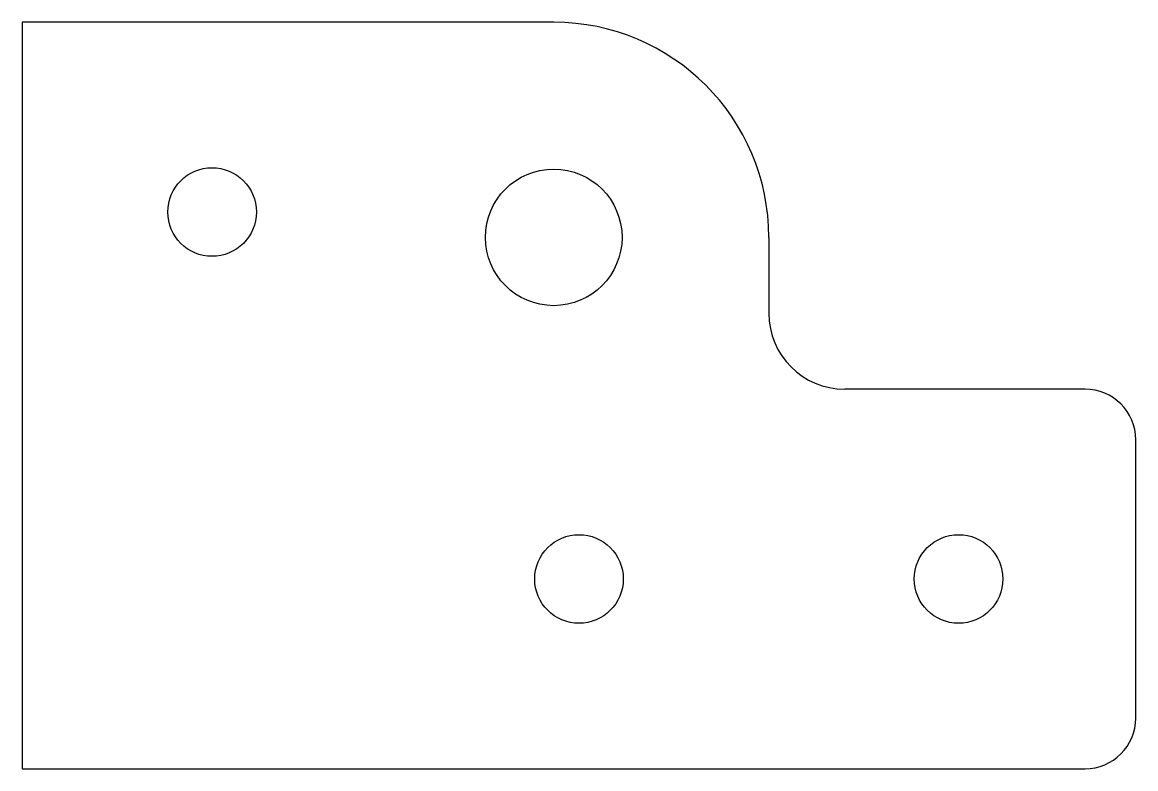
# Model space of a CAD drawing. Header units: millimetres. Extents: x 0 to 44, y 0 to 29.5.
import ezdxf

# ---------------------------------------------------------------- set-up
doc = ezdxf.new("R2010")
doc.units = ezdxf.units.MM

msp = doc.modelspace()

# ---------------------------------------------------------------- linework, layer by layer
at = {"color": 7, "linetype": 'Continuous', "lineweight": 25}
for p, q in [((21, 29.5), (0, 29.5)), ((0, 29.5), (0, 0)), ((29.5, 21), (29.5, 18)), ((42, 15), (32.5, 15)), ((44, 2), (44, 13)), ((0, 0), (42, 0))]:
    msp.add_line(p, q, dxfattribs=at)
for centre, radius in [((7.5, 22), 1.75), ((21, 21), 2.7), ((22, 7.5), 1.75), ((37, 7.5), 1.75)]:
    msp.add_circle(centre, radius, dxfattribs=at)
for centre, radius, start, end in [((21, 21), 8.5, 0, 90), ((32.5, 18), 3, 180, 270), ((42, 13), 2, 0, 90), ((42, 2), 2, 270, 0)]:
    msp.add_arc(centre, radius, start, end, dxfattribs=at)

doc.saveas('drawing.dxf')
